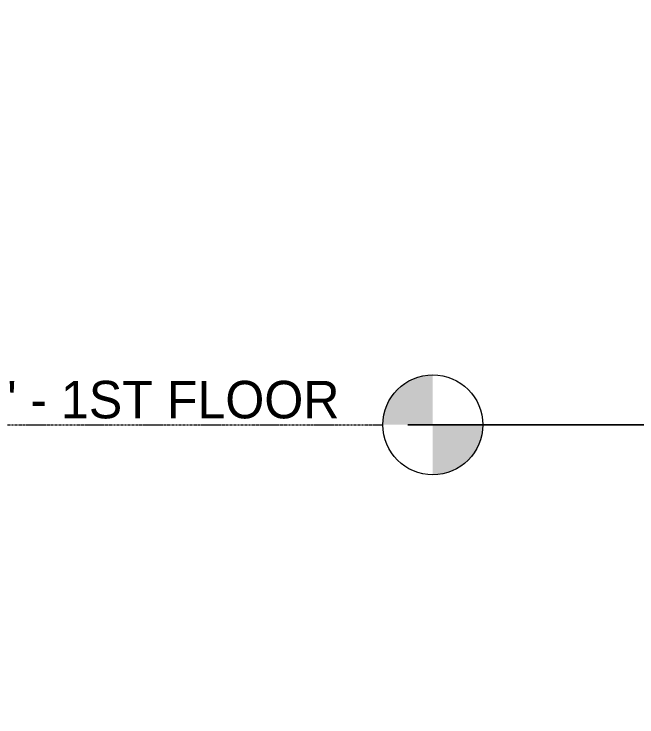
# Model space of a CAD drawing. Header units: inches. Extents: x 9661 to 16490, y -393 to 647.
# Drawn here: x 15039.5 to 15189, y -70.1 to 98.6 of the extents above; entities that cross this region are included whole.
import ezdxf

# ---------------------------------------------------------------- set-up
doc = ezdxf.new("R2010")
doc.units = ezdxf.units.IN
doc.header["$MEASUREMENT"] = 0
doc.linetypes.add('Grid Line 1_2_', pattern=[0.875, 0.5, -0.125, 0.125, -0.125])
for name, color, linetype, lineweight in [('A-ANNO-DIMS', 211, 'Continuous', 9), ('A-ANNO-DIMS-96', 211, 'Continuous', 9), ('A-FLOR-LEVL', 51, 'Continuous', 9), ('A-FLOR-LEVL-1', 51, 'Grid Line 1_2_', 9)]:
    doc.layers.add(name, color=color, linetype=linetype, lineweight=lineweight)
doc.styles.add('Century Gothic', font='ufonts.com_century-gothic.ttf', dxfattribs={"height": 9})
doc.dimstyles.new('OD__1_8__Tol__', dxfattribs={"dimscale": 12, "dimtxt": 9.397514, "dimasz": 1, "dimexe": 0.75, "dimexo": 0.5, "dimgap": 0.125, "dimtad": 1, "dimdec": 3, "dimrnd": 0.125, "dimzin": 3, "dimdsep": 46, "dimlunit": 4, "dimtxsty": 'Century Gothic', "dimblk1": 'OBLIQUE', "dimblk2": 'OBLIQUE', "dimsah": 1, "dimcen": 0.09, "dimdle": 0.75, "dimazin": 0, "dimtfac": 1, "dimtdec": 4, "dimtix": 1, "dimtmove": 0, "dimatfit": 3, "dimfxl": 1, "dimtvp": 1, "dimtfill": 1, "dimfrac": 2, "dimtolj": 1, "dimtzin": 0, "dimarcsym": 2})

# ---------------------------------------------------------------- blocks, each defined once
blk = doc.blocks.new('Level - Level Head - Circle-50818-BUILDING SECTION - NORTH_SOUTH - LOOKING WEST')
at = {"layer": 'A-FLOR-LEVL'}
h = blk.add_hatch(color=256, dxfattribs=at)
edge = h.paths.add_edge_path(flags=0)
edge.add_line((4179.96, 0), (4167.96, 0))
edge.add_arc((4179.96, 0), 12, 90, 180, ccw=False)
edge.add_line((4179.96, 12), (4179.96, 0))
h = blk.add_hatch(color=256, dxfattribs=at)
edge = h.paths.add_edge_path(flags=0)
edge.add_line((4179.96, -12), (4179.96, 0))
edge.add_line((4179.96, 0), (4191.96, 0))
edge.add_arc((4179.96, 0), 12, 270, 360, ccw=False)
blk.add_circle((4179.96, 0), 12, dxfattribs=at)
blk = doc.blocks.new('DIMBLOCK5-BUILDING SECTION - NORTH_SOUTH - LOOKING WEST')
at = {"layer": 'A-ANNO-DIMS-96', "lineweight": 50}
for p, q in [((15254.32, 0), (15248.32, 6)), ((15254.32, 0), (15260.32, -6)), ((15254.32, -152), (15248.32, -146)), ((15254.32, -152), (15260.32, -158))]:
    blk.add_line(p, q, dxfattribs=at)
at = {"layer": 'A-ANNO-DIMS-96'}
for p, q in [((15134.02, 0), (15263.32, 0)), ((15254.32, 0), (15134.02, 0)), ((15254.32, -161), (15254.32, 0)), ((15134.02, -152), (15263.32, -152)), ((15254.32, -152), (15134.02, -152))]:
    blk.add_line(p, q, dxfattribs=at)
at = {"layer": 'A-ANNO-DIMS-96', "color": 0, "insert": (15241.28, -95.24), "char_height": 9, "width": 46.1821, "attachment_point": 1, "rotation": 90, "line_spacing_factor": 0.984502, "style": 'Century Gothic', "bg_fill": 3, "box_fill_scale": 1.25, "bg_fill_color": 256, "bg_fill_true_color": 13158600, "bg_fill_transparency": 0}
blk.add_mtext('12\' - 8"', dxfattribs=at)
blk = doc.blocks.new('_Oblique')
at = {"color": 0, "linetype": 'ByBlock', "lineweight": -2}
blk.add_line((-0.5, -0.5), (0.5, 0.5), dxfattribs=at)
blk = doc.blocks.new('DIMBLOCK6-BUILDING SECTION - NORTH_SOUTH - LOOKING WEST')
at = {"layer": 'A-ANNO-DIMS-96', "lineweight": 50}
for p, q in [((15254.32, 136), (15248.32, 142)), ((15254.32, 136), (15260.32, 130)), ((15254.32, 0), (15248.32, 6)), ((15254.32, 0), (15260.32, -6))]:
    blk.add_line(p, q, dxfattribs=at)
at = {"layer": 'A-ANNO-DIMS-96'}
for p, q in [((15134.02, 136), (15263.32, 136)), ((15254.32, 136), (15134.02, 136)), ((15254.32, 0), (15254.32, 136)), ((15134.02, 0), (15263.32, 0)), ((15254.32, 0), (15134.02, 0))]:
    blk.add_line(p, q, dxfattribs=at)
at = {"layer": 'A-ANNO-DIMS-96', "color": 0, "insert": (15241.28, 48.76), "char_height": 9, "width": 46.1821, "attachment_point": 1, "rotation": 90, "line_spacing_factor": 0.984502, "style": 'Century Gothic', "bg_fill": 3, "box_fill_scale": 1.25, "bg_fill_color": 256, "bg_fill_true_color": 13158600, "bg_fill_transparency": 0}
blk.add_mtext('11\' - 4"', dxfattribs=at)

msp = doc.modelspace()

# ---------------------------------------------------------------- linework, layer by layer
at = {"layer": 'A-FLOR-LEVL-1'}
msp.add_line((12791.0002, 0), (15128.0162, 0), dxfattribs=at)

# ---------------------------------------------------------------- block references
at = {"layer": 'A-FLOR-LEVL'}
msp.add_blockref('Level - Level Head - Circle-50818-BUILDING SECTION - NORTH_SOUTH - LOOKING WEST', (10960.0518, 0), dxfattribs=at)

# ---------------------------------------------------------------- texts
at = {"layer": 'A-FLOR-LEVL', "insert": (15009.4031, 10.5508), "char_height": 9, "width": 129.987, "attachment_point": 1, "style": 'Century Gothic'}
msp.add_mtext('0\' - 0" - 1ST FLOOR', dxfattribs=at)

# ---------------------------------------------------------------- next in the draw order: dimensions: what is measured, and where the dimension line sits
at = {"layer": 'A-ANNO-DIMS'}
dim = msp.add_linear_dim(base=(15254.3203, 0), p1=(15128.0162, -152), p2=(15128.0162, 0), angle=90, dimstyle='OD__1_8__Tol__', override={"dimpost": '<>', "dimfxl": 152}, dxfattribs=at)
dim.commit()
dim.dimension.update_dxf_attribs({"geometry": 'DIMBLOCK5-BUILDING SECTION - NORTH_SOUTH - LOOKING WEST', "text_midpoint": (15248.0939, -76)})

# ---------------------------------------------------------------- next in the draw order: dimensions: what is measured, and where the dimension line sits
dim = msp.add_linear_dim(base=(15254.3203, 136), p1=(15128.0162, 0), p2=(15128.0162, 136), angle=90, dimstyle='OD__1_8__Tol__', override={"dimpost": '<>', "dimfxl": 136}, dxfattribs=at)
dim.commit()
dim.dimension.update_dxf_attribs({"geometry": 'DIMBLOCK6-BUILDING SECTION - NORTH_SOUTH - LOOKING WEST', "text_midpoint": (15248.2071, 68)})

doc.saveas('drawing.dxf')
